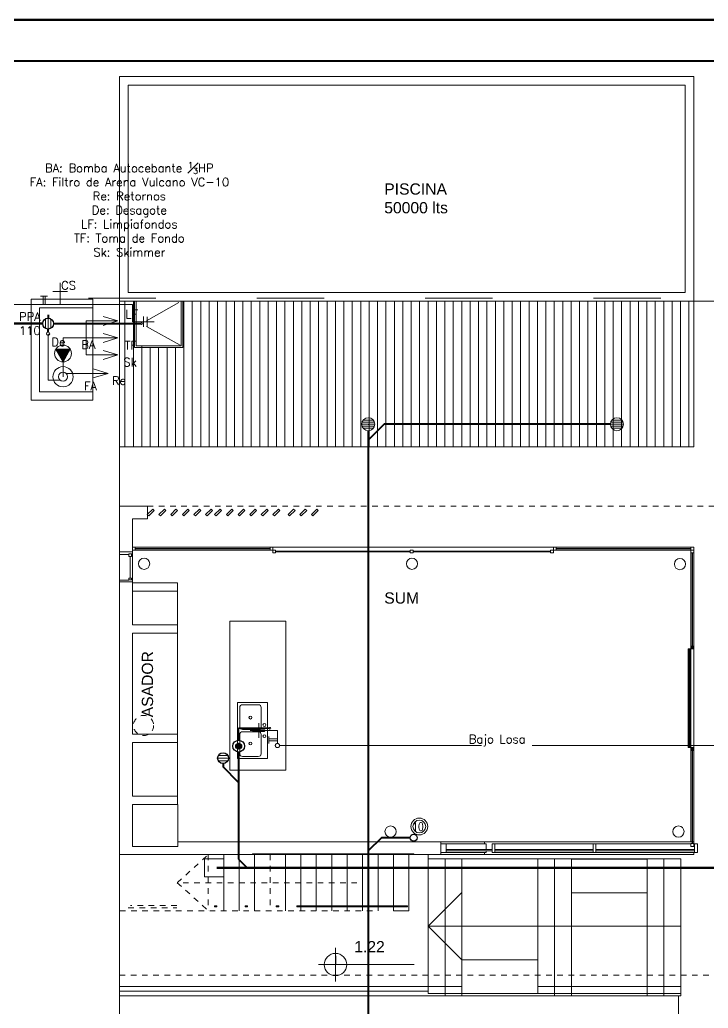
# Model space of a CAD drawing. Header units: millimetres. Extents: x 539 to 842, y -453 to -96.
# Drawn here: x 772.57 to 784.83, y -356.13 to -338.52 of the extents above; entities that cross this region are included whole.
import ezdxf
from ezdxf.enums import TextEntityAlignment as Align

# ---------------------------------------------------------------- set-up
doc = ezdxf.new("R2010")
doc.units = ezdxf.units.MM
doc.header["$LTSCALE"] = 0.1
for name, pattern in [('ACAD_ISO02W100', [15, 12, -3]), ('ACAD_ISO03W100', [30, 12, -18]), ('Aligning Line', [0.006, 0.003, -0.003]), ('CONTINUA', [0]), ('Dash', [0.006, 0.003, -0.003])]:
    doc.linetypes.add(name, pattern=pattern)
doc.layers.get('0').update_dxf_attribs({"lineweight": 5})
for name, color, linetype, lineweight in [('0- exteriores', 9, 'Continuous', 5), ('00-Agua Fria', 5, 'ACAD_ISO02W100', 20), ('00-Texto Diámetros', 7, 'Continuous', 25), ('A-WALL', 7, 'Continuous', 5), ('Agua Fria Directa - Texto', 7, 'Continuous', 18)]:
    doc.layers.add(name, color=color, linetype=linetype, lineweight=lineweight)
for name, color, linetype in [('00-Pluvial', 40, 'Continuous'), ('00-Secundario', 24, 'Continuous'), ('Textos', 7, 'Continuous')]:
    doc.layers.add(name, color=color, linetype=linetype)
doc.layers.add('00-Primario', color=7, linetype='Continuous', true_color=0xff2400)
doc.styles.add('Arial_2', font='arial.ttf', dxfattribs={"height": 0.2})
doc.styles.add('Instal Sanit', font='techb___.ttf', dxfattribs={"height": 0.15})
doc.styles.add('Romans', font='romans.shx')

# ---------------------------------------------------------------- blocks, each defined once
blk = doc.blocks.new('sum')
at = {"lineweight": 18}
for points in [[(777.514, -377.502), (777.514, -376.827), (777.504, -376.827), (777.504, -377.502)], [(777.484, -377.552), (777.434, -377.552), (777.434, -377.602), (777.484, -377.602)], [(777.464, -378.587), (777.464, -377.602), (777.454, -377.602), (777.454, -378.587)], [(777.464, -379.262), (777.464, -378.587), (777.454, -378.587), (777.454, -379.262)], [(777.534, -379.312), (777.484, -379.312), (777.484, -379.362), (777.534, -379.362)], [(777.514, -380.347), (777.514, -379.362), (777.504, -379.362), (777.504, -380.347)]]:
    blk.add_hatch(color=8, dxfattribs=at).paths.add_polyline_path(points, flags=0)
at = {"lineweight": 18, "extrusion": (0, 0, -1)}
for points in [[(-777.534, -377.502), (-777.484, -377.502), (-777.484, -377.552), (-777.534, -377.552)], [(-777.484, -379.262), (-777.434, -379.262), (-777.434, -379.312), (-777.484, -379.312)]]:
    blk.add_hatch(color=8, dxfattribs=at).paths.add_polyline_path(points, flags=0)
at = {"color": 8, "lineweight": 18}
for p, q in [((767.304, -367.354), (777.534, -367.354)), ((767.304, -371.354), (767.304, -367.354)), ((777.534, -367.354), (767.304, -367.354)), ((767.304, -367.354), (767.304, -388.392)), ((777.534, -367.354), (777.534, -371.354)), ((777.534, -371.354), (777.534, -367.354)), ((777.384, -367.504), (767.454, -367.504)), ((767.454, -367.504), (767.454, -371.204)), ((777.384, -371.204), (777.384, -367.504)), ((767.454, -371.204), (777.384, -371.204)), ((767.304, -371.354), (767.304, -375.007)), ((767.304, -371.354), (777.534, -371.354)), ((777.534, -371.354), (777.534, -373.954)), ((784.334, -371.354), (777.534, -371.354)), ((784.354, -371.354), (777.534, -371.354)), ((777.534, -373.954), (767.304, -373.954)), ((767.304, -375.007), (767.304, -376.973)), ((767.804, -375.007), (767.304, -375.007)), ((767.804, -375.237), (767.804, -375.007)), ((767.534, -376.973), (767.534, -375.237)), ((767.534, -375.237), (767.804, -375.237)), ((767.584, -375.742), (768.784, -375.742)), ((768.784, -375.742), (769.984, -375.742)), ((770.034, -375.742), (769.984, -375.742)), ((769.984, -375.742), (769.984, -375.792)), ((770.034, -375.742), (775.034, -375.742)), ((770.034, -375.792), (770.034, -375.742)), ((775.084, -375.742), (776.129, -375.742)), ((776.129, -375.742), (777.484, -375.742)), ((777.534, -375.742), (777.484, -375.742)), ((777.484, -375.742), (777.484, -375.792)), ((777.534, -375.792), (777.534, -375.742)), ((767.304, -375.823), (767.534, -375.823)), ((767.304, -376.359), (767.304, -375.823)), ((767.304, -375.823), (767.304, -375.873)), ((767.471, -375.873), (767.304, -375.873)), ((767.471, -375.907), (767.471, -375.86)), ((767.534, -375.86), (767.471, -375.86)), ((767.515, -375.907), (767.471, -375.907)), ((767.493, -376.293), (767.493, -375.907)), ((767.515, -375.86), (767.515, -375.907)), ((767.534, -375.823), (767.534, -376.359)), ((767.534, -375.842), (767.534, -375.86)), ((768.784, -375.762), (767.584, -375.762)), ((767.584, -375.762), (767.584, -375.772)), ((767.584, -375.772), (768.784, -375.772)), ((767.584, -375.792), (768.784, -375.792)), ((769.984, -375.762), (768.784, -375.762)), ((768.784, -375.762), (768.784, -375.772)), ((768.784, -375.772), (768.784, -375.762)), ((768.784, -375.772), (769.984, -375.772)), ((768.784, -375.792), (769.984, -375.792)), ((769.984, -375.772), (769.984, -375.762)), ((769.984, -375.792), (770.034, -375.792)), ((772.484, -375.812), (770.084, -375.812)), ((770.084, -375.812), (770.084, -375.822)), ((770.084, -375.822), (772.484, -375.822)), ((772.534, -375.792), (772.484, -375.792)), ((772.484, -375.792), (772.484, -375.842)), ((772.484, -375.822), (772.484, -375.812)), ((772.484, -375.842), (772.534, -375.842)), ((772.534, -375.842), (772.534, -375.792)), ((774.984, -375.812), (772.534, -375.812)), ((772.534, -375.812), (772.534, -375.822)), ((772.534, -375.822), (774.984, -375.822)), ((775.034, -375.792), (774.984, -375.792)), ((774.984, -375.792), (774.984, -375.842)), ((774.984, -375.822), (774.984, -375.812)), ((774.984, -375.842), (775.034, -375.842)), ((775.034, -375.842), (775.034, -375.792)), ((776.129, -375.762), (775.084, -375.762)), ((775.084, -375.762), (775.084, -375.772)), ((775.084, -375.772), (776.129, -375.772)), ((775.084, -375.792), (776.129, -375.792)), ((777.484, -375.762), (776.129, -375.762)), ((776.129, -375.762), (776.129, -375.772)), ((776.129, -375.772), (776.129, -375.762)), ((776.129, -375.772), (777.484, -375.772)), ((776.129, -375.792), (777.484, -375.792)), ((777.484, -375.772), (777.484, -375.762)), ((777.484, -375.792), (777.534, -375.792)), ((777.484, -375.792), (777.484, -375.842)), ((777.534, -375.792), (777.484, -375.792)), ((777.484, -375.842), (777.534, -375.842)), ((777.484, -376.827), (777.484, -375.842)), ((777.504, -375.842), (777.504, -376.827)), ((777.514, -375.842), (777.504, -375.842)), ((777.514, -376.827), (777.514, -375.842)), ((777.534, -375.842), (777.534, -375.792)), ((777.534, -376.827), (777.534, -375.842)), ((767.471, -376.327), (767.304, -376.327)), ((767.304, -376.359), (767.304, -376.327)), ((767.304, -376.359), (767.304, -381.219)), ((767.534, -376.359), (767.304, -376.359)), ((767.515, -376.293), (767.471, -376.293)), ((767.471, -376.322), (767.471, -376.293)), ((767.534, -376.322), (767.471, -376.322)), ((767.515, -376.322), (767.515, -376.293)), ((767.534, -376.341), (767.534, -376.322)), ((767.534, -376.376), (767.534, -376.359)), ((768.334, -376.376), (767.534, -376.376)), ((768.334, -376.526), (768.334, -376.376)), ((768.334, -379.971), (768.334, -376.376)), ((767.534, -377.121), (767.534, -376.526)), ((767.534, -376.526), (768.334, -376.526)), ((768.334, -377.121), (768.334, -376.526)), ((777.484, -377.502), (777.484, -376.827)), ((777.504, -376.827), (777.514, -376.827)), ((777.504, -376.827), (777.504, -377.502)), ((777.514, -376.827), (777.504, -376.827)), ((777.514, -377.502), (777.514, -376.827)), ((777.534, -377.502), (777.534, -376.827)), ((768.334, -377.121), (767.534, -377.121)), ((768.334, -377.271), (768.334, -377.121)), ((770.269, -377.059), (769.269, -377.059)), ((769.269, -377.059), (769.269, -379.713)), ((769.269, -377.059), (770.269, -377.059)), ((769.269, -379.009), (769.269, -377.059)), ((770.269, -377.234), (770.269, -377.059)), ((770.269, -377.059), (770.269, -379.009)), ((767.534, -379.071), (767.534, -377.271)), ((767.534, -377.271), (768.334, -377.271)), ((768.334, -379.071), (768.334, -377.271)), ((770.269, -377.234), (770.269, -379.713)), ((777.504, -377.502), (777.514, -377.502)), ((777.434, -377.552), (777.434, -377.602)), ((777.484, -377.552), (777.434, -377.552)), ((777.434, -377.602), (777.484, -377.602)), ((777.434, -378.587), (777.434, -377.602)), ((777.454, -377.602), (777.454, -378.587)), ((777.464, -377.602), (777.454, -377.602)), ((777.464, -378.587), (777.464, -377.602)), ((777.484, -377.602), (777.484, -377.552)), ((777.484, -378.587), (777.484, -377.602)), ((777.534, -377.552), (777.534, -379.312)), ((769.406, -378.509), (769.941, -378.509)), ((769.406, -379.509), (769.406, -378.509)), ((769.495, -378.547), (769.776, -378.547)), ((769.941, -378.509), (769.941, -379.509)), ((769.444, -378.939), (769.444, -378.598)), ((769.827, -378.598), (769.827, -378.939)), ((777.434, -379.262), (777.434, -378.587)), ((777.454, -378.587), (777.464, -378.587)), ((777.454, -378.587), (777.454, -379.262)), ((777.464, -378.587), (777.454, -378.587)), ((777.464, -379.262), (777.464, -378.587)), ((777.484, -379.262), (777.484, -378.587)), ((768.334, -379.071), (767.534, -379.071)), ((768.334, -379.221), (768.334, -379.071)), ((769.444, -379.42), (769.444, -379.079)), ((769.776, -378.99), (769.495, -378.99)), ((769.776, -379.028), (769.495, -379.028)), ((769.884, -378.996), (769.686, -378.996)), ((769.884, -379.022), (769.686, -379.022)), ((769.827, -379.079), (769.827, -379.42)), ((767.534, -380.176), (767.534, -379.221)), ((767.534, -379.221), (768.334, -379.221)), ((768.334, -380.176), (768.334, -379.221)), ((777.454, -379.262), (777.464, -379.262)), ((777.484, -379.312), (777.484, -379.362)), ((777.534, -379.312), (777.484, -379.312)), ((777.484, -379.362), (777.534, -379.362)), ((777.484, -380.347), (777.484, -379.362)), ((777.504, -379.362), (777.504, -380.347)), ((777.514, -379.362), (777.504, -379.362)), ((777.514, -380.347), (777.514, -379.362)), ((777.534, -379.362), (777.534, -379.312)), ((777.534, -380.347), (777.534, -379.362)), ((769.941, -379.509), (769.406, -379.509)), ((769.776, -379.471), (769.495, -379.471)), ((770.269, -379.713), (769.269, -379.713)), ((768.334, -380.176), (767.534, -380.176)), ((767.534, -380.326), (767.534, -381.072)), ((768.34, -380.326), (767.534, -380.326)), ((768.334, -380.326), (768.334, -380.176)), ((768.34, -381.072), (768.34, -380.326)), ((777.484, -380.989), (777.484, -380.347)), ((777.504, -380.347), (777.514, -380.347)), ((777.504, -380.347), (777.504, -381.022)), ((777.514, -380.347), (777.504, -380.347)), ((777.514, -381.022), (777.514, -380.347)), ((777.534, -380.989), (777.534, -380.347)), ((768.34, -380.989), (773.03, -380.989)), ((773.03, -380.989), (777.504, -380.989)), ((773.03, -381.219), (773.03, -380.989)), ((773.124, -381.029), (773.03, -381.029)), ((773.03, -381.029), (773.03, -381.179)), ((773.124, -381.179), (773.124, -381.029)), ((773.124, -381.029), (773.835, -381.029)), ((773.808, -381.029), (773.808, -380.989)), ((773.835, -381.029), (773.835, -381.129)), ((773.99, -381.029), (775.743, -381.029)), ((775.793, -381.029), (777.484, -381.029)), ((777.504, -381.022), (777.514, -381.022)), ((777.514, -380.989), (777.536, -380.989)), ((777.534, -381.029), (777.549, -381.029)), ((777.536, -380.989), (777.536, -381.029)), ((777.599, -381.029), (777.549, -381.029)), ((777.549, -381.029), (777.549, -381.179)), ((777.599, -381.179), (777.599, -381.029)), ((767.534, -381.072), (768.34, -381.072)), ((769.672, -381.204), (772.544, -381.204)), ((769.672, -381.219), (769.672, -381.204)), ((772.544, -381.219), (772.544, -381.204)), ((773.03, -381.179), (773.124, -381.179)), ((773.94, -381.129), (773.124, -381.129)), ((773.124, -381.129), (773.124, -381.154)), ((773.124, -381.154), (773.94, -381.154)), ((773.124, -381.179), (773.835, -381.179)), ((773.808, -381.219), (773.808, -381.179)), ((773.835, -381.154), (773.835, -381.179)), ((773.94, -381.154), (773.94, -381.129)), ((775.743, -381.129), (773.99, -381.129)), ((773.99, -381.129), (773.99, -381.154)), ((773.99, -381.154), (775.743, -381.154)), ((773.99, -381.179), (775.743, -381.179)), ((775.743, -381.154), (775.743, -381.129)), ((777.549, -381.129), (775.793, -381.129)), ((775.793, -381.129), (775.793, -381.154)), ((775.793, -381.154), (777.549, -381.154)), ((775.793, -381.179), (777.549, -381.179)), ((777.536, -381.179), (777.536, -381.219)), ((777.549, -381.154), (777.549, -381.129)), ((777.549, -381.179), (777.599, -381.179)), ((767.304, -381.219), (767.304, -383.567)), ((769.672, -381.219), (767.304, -381.219)), ((772.544, -381.219), (769.672, -381.219)), ((772.184, -382.134), (772.184, -381.219)), ((772.459, -382.219), (772.459, -381.219)), ((773.03, -381.219), (772.544, -381.219)), ((772.804, -383.654), (772.804, -381.219)), ((772.804, -383.697), (772.804, -381.297)), ((773.104, -381.297), (772.804, -381.297)), ((777.536, -381.219), (773.03, -381.219)), ((773.404, -381.297), (773.104, -381.297)), ((773.104, -383.697), (773.104, -381.297)), ((774.754, -381.297), (773.404, -381.297)), ((773.404, -383.697), (773.404, -381.297)), ((775.054, -381.297), (774.754, -381.297)), ((774.754, -383.097), (774.754, -381.297)), ((775.354, -381.297), (775.054, -381.297)), ((775.054, -383.697), (775.054, -381.297)), ((776.704, -381.297), (775.354, -381.297)), ((775.354, -383.697), (775.354, -381.297)), ((776.703, -381.302), (775.354, -381.302)), ((776.703, -381.902), (776.703, -381.302)), ((777.004, -381.297), (776.704, -381.297)), ((776.704, -383.697), (776.704, -381.297)), ((777.304, -381.297), (777.004, -381.297)), ((777.004, -383.697), (777.004, -381.297)), ((777.304, -383.697), (777.304, -381.297)), ((772.804, -382.497), (773.404, -381.897)), ((775.354, -381.902), (776.703, -381.902)), ((768.994, -382.134), (768.994, -382.147)), ((768.994, -382.134), (769.036, -382.134)), ((768.994, -382.147), (769.036, -382.147)), ((769.036, -382.147), (769.036, -382.134)), ((770.096, -382.134), (770.096, -382.147)), ((770.096, -382.134), (770.139, -382.134)), ((770.096, -382.147), (770.139, -382.147)), ((770.139, -382.147), (770.139, -382.134)), ((770.464, -382.134), (770.539, -382.134)), ((770.464, -382.147), (770.464, -382.134)), ((770.539, -382.147), (770.464, -382.147)), ((770.539, -382.134), (772.437, -382.134)), ((770.539, -382.147), (770.539, -382.134)), ((772.437, -382.147), (770.539, -382.147)), ((772.184, -382.219), (772.184, -382.147)), ((772.184, -382.219), (772.459, -382.219)), ((772.437, -382.134), (772.437, -382.147)), ((777.304, -382.497), (772.804, -382.497)), ((772.804, -382.497), (773.404, -383.097)), ((771.156, -383.02), (771.156, -383.18)), ((774.754, -383.097), (773.404, -383.097)), ((774.754, -383.697), (774.754, -383.097)), ((771.156, -383.18), (771.151, -383.18)), ((767.304, -383.567), (773.404, -383.567)), ((767.304, -383.737), (767.304, -383.567)), ((767.304, -383.654), (772.804, -383.654)), ((773.104, -383.737), (773.104, -383.567)), ((773.404, -383.737), (773.404, -383.567)), ((774.754, -383.567), (777.304, -383.567)), ((775.054, -383.737), (775.054, -383.567)), ((775.354, -383.737), (775.354, -383.567)), ((776.704, -383.737), (776.704, -383.567)), ((777.004, -383.737), (777.004, -383.567)), ((777.304, -383.737), (777.304, -383.567)), ((767.304, -383.697), (767.295, -383.697)), ((777.304, -383.737), (767.304, -383.737)), ((773.104, -383.697), (772.804, -383.697)), ((773.404, -383.697), (773.104, -383.697)), ((773.404, -383.697), (774.754, -383.697)), ((775.054, -383.697), (774.754, -383.697)), ((775.354, -383.697), (775.054, -383.697)), ((776.704, -383.697), (775.354, -383.697)), ((777.004, -383.697), (776.704, -383.697)), ((777.304, -383.697), (777.004, -383.697)), ((777.264, -388.392), (777.264, -383.737))]:
    blk.add_line(p, q, dxfattribs=at)
at = {"color": 8, "linetype": 'Continuous', "lineweight": 18}
for p, q in [((767.4, -373.954), (767.4, -371.354)), ((767.55, -373.954), (767.55, -371.354)), ((768.45, -373.954), (768.45, -371.354)), ((768.6, -373.954), (768.6, -371.354)), ((768.75, -373.954), (768.75, -371.354)), ((768.9, -373.954), (768.9, -371.354)), ((769.05, -373.954), (769.05, -371.354)), ((769.2, -373.954), (769.2, -371.354)), ((769.35, -373.954), (769.35, -371.354)), ((769.5, -373.954), (769.5, -371.354)), ((769.65, -373.954), (769.65, -371.354)), ((769.8, -373.954), (769.8, -371.354)), ((769.95, -373.954), (769.95, -371.354)), ((770.1, -373.954), (770.1, -371.354)), ((770.25, -373.954), (770.25, -371.354)), ((770.4, -373.954), (770.4, -371.354)), ((770.55, -373.954), (770.55, -371.354)), ((770.7, -373.954), (770.7, -371.354)), ((770.85, -373.954), (770.85, -371.354)), ((771, -373.954), (771, -371.354)), ((771.15, -373.954), (771.15, -371.354)), ((771.3, -373.954), (771.3, -371.354)), ((771.45, -373.954), (771.45, -371.354)), ((771.6, -373.954), (771.6, -371.354)), ((771.75, -373.954), (771.75, -371.354)), ((771.9, -373.954), (771.9, -371.354)), ((772.05, -373.954), (772.05, -371.354)), ((772.2, -373.954), (772.2, -371.354)), ((772.35, -373.954), (772.35, -371.354)), ((772.5, -373.954), (772.5, -371.354)), ((772.65, -373.954), (772.65, -371.354)), ((772.8, -373.954), (772.8, -371.354)), ((772.95, -373.954), (772.95, -371.354)), ((773.1, -373.954), (773.1, -371.354)), ((773.25, -373.954), (773.25, -371.354)), ((773.4, -373.954), (773.4, -371.354)), ((773.55, -373.954), (773.55, -371.354)), ((773.7, -373.954), (773.7, -371.354)), ((773.85, -373.954), (773.85, -371.354)), ((774, -373.954), (774, -371.354)), ((774.15, -373.954), (774.15, -371.354)), ((774.3, -373.954), (774.3, -371.354)), ((774.45, -373.954), (774.45, -371.354)), ((774.6, -373.954), (774.6, -371.354)), ((774.75, -373.954), (774.75, -371.354)), ((774.9, -373.954), (774.9, -371.354)), ((775.05, -373.954), (775.05, -371.354)), ((775.2, -373.954), (775.2, -371.354)), ((775.35, -373.954), (775.35, -371.354)), ((775.5, -373.954), (775.5, -371.354)), ((775.65, -373.954), (775.65, -371.354)), ((775.8, -373.954), (775.8, -371.354)), ((775.95, -373.954), (775.95, -371.354)), ((776.1, -373.954), (776.1, -371.354)), ((776.25, -373.954), (776.25, -371.354)), ((776.4, -373.954), (776.4, -371.354)), ((776.55, -373.954), (776.55, -371.354)), ((776.7, -373.954), (776.7, -371.354)), ((776.85, -373.954), (776.85, -371.354)), ((777, -373.954), (777, -371.354)), ((777.15, -373.954), (777.15, -371.354)), ((777.3, -373.954), (777.3, -371.354)), ((777.45, -373.954), (777.45, -371.354)), ((767.7, -373.954), (767.7, -372.154)), ((767.85, -373.954), (767.85, -372.184)), ((768, -373.954), (768, -372.184)), ((768.15, -373.954), (768.15, -372.184)), ((768.3, -373.954), (768.3, -372.184))]:
    blk.add_line(p, q, dxfattribs=at)
at = {"color": 8, "linetype": 'CONTINUA', "lineweight": 13}
for p, q in [((767.572, -371.354), (767.572, -372.184)), ((767.602, -371.354), (767.602, -372.154)), ((768.361, -371.378), (767.785, -371.704)), ((768.402, -372.154), (768.402, -371.354)), ((768.432, -372.184), (768.432, -371.354)), ((767.785, -371.805), (768.381, -372.142)), ((767.572, -372.184), (768.432, -372.184)), ((767.602, -372.154), (768.402, -372.154))]:
    blk.add_line(p, q, dxfattribs=at)
at = {"color": 8, "linetype": 'Dash', "lineweight": 18}
for p, q in [((767.804, -375.007), (780.559, -375.007)), ((768.334, -381.717), (768.884, -381.219)), ((768.884, -381.219), (768.884, -382.219)), ((769.159, -382.219), (769.159, -381.219)), ((769.159, -381.219), (769.159, -382.219)), ((769.434, -382.219), (769.434, -381.219)), ((769.434, -381.219), (769.434, -382.219)), ((769.709, -382.219), (769.709, -381.219)), ((769.709, -381.219), (769.709, -382.219)), ((769.984, -381.219), (769.984, -382.219)), ((770.259, -382.219), (770.259, -381.219)), ((770.259, -381.219), (770.259, -382.219)), ((770.534, -382.219), (770.534, -381.219)), ((770.534, -381.219), (770.534, -382.219)), ((770.809, -382.219), (770.809, -381.219)), ((770.809, -381.219), (770.809, -382.219)), ((771.084, -382.219), (771.084, -381.219)), ((771.084, -381.219), (771.084, -382.219)), ((771.359, -382.219), (771.359, -381.219)), ((771.359, -381.219), (771.359, -382.219)), ((771.634, -382.219), (771.634, -381.219)), ((771.634, -381.219), (771.634, -382.219)), ((771.909, -382.219), (771.909, -381.219)), ((771.909, -381.219), (771.909, -382.219)), ((771.534, -381.719), (768.331, -381.719)), ((768.331, -381.719), (768.884, -382.219)), ((771.809, -382.219), (767.304, -382.219)), ((767.459, -382.165), (768.321, -382.165)), ((768.321, -382.125), (767.499, -382.125)), ((769.544, -382.134), (769.544, -382.147)), ((769.544, -382.134), (769.586, -382.134)), ((769.544, -382.147), (769.586, -382.147)), ((769.586, -382.147), (769.586, -382.134)), ((772.408, -382.134), (770.464, -382.134)), ((770.464, -382.147), (772.408, -382.147)), ((780.604, -383.369), (767.304, -383.369))]:
    blk.add_line(p, q, dxfattribs=at)
at = {"color": 8, "lineweight": 18, "extrusion": (0, 0, -1)}
for p, q in [((767.894, -375.061), (767.798, -375.156)), ((767.798, -375.156), (767.827, -375.184)), ((767.827, -375.184), (767.922, -375.089)), ((767.922, -375.089), (767.894, -375.061)), ((768.102, -375.061), (768.006, -375.156)), ((768.006, -375.156), (768.034, -375.184)), ((768.034, -375.184), (768.13, -375.089)), ((768.13, -375.089), (768.102, -375.061)), ((768.309, -375.061), (768.214, -375.156)), ((768.214, -375.156), (768.242, -375.184)), ((768.242, -375.184), (768.338, -375.089)), ((768.338, -375.089), (768.309, -375.061)), ((768.517, -375.061), (768.422, -375.156)), ((768.422, -375.156), (768.45, -375.184)), ((768.45, -375.184), (768.545, -375.089)), ((768.545, -375.089), (768.517, -375.061)), ((768.725, -375.061), (768.629, -375.156)), ((768.629, -375.156), (768.658, -375.184)), ((768.658, -375.184), (768.753, -375.089)), ((768.753, -375.089), (768.725, -375.061)), ((768.933, -375.061), (768.837, -375.156)), ((768.837, -375.156), (768.865, -375.184)), ((768.865, -375.184), (768.961, -375.089)), ((768.961, -375.089), (768.933, -375.061)), ((769.094, -375.061), (768.998, -375.156)), ((768.998, -375.156), (769.027, -375.184)), ((769.027, -375.184), (769.122, -375.089)), ((769.122, -375.089), (769.094, -375.061)), ((769.302, -375.061), (769.206, -375.156)), ((769.206, -375.156), (769.234, -375.184)), ((769.234, -375.184), (769.33, -375.089)), ((769.33, -375.089), (769.302, -375.061)), ((769.509, -375.061), (769.414, -375.156)), ((769.414, -375.156), (769.442, -375.184)), ((769.442, -375.184), (769.538, -375.089)), ((769.538, -375.089), (769.509, -375.061)), ((769.717, -375.061), (769.622, -375.156)), ((769.622, -375.156), (769.65, -375.184)), ((769.65, -375.184), (769.745, -375.089)), ((769.745, -375.089), (769.717, -375.061)), ((769.925, -375.061), (769.829, -375.156)), ((769.829, -375.156), (769.858, -375.184)), ((769.858, -375.184), (769.953, -375.089)), ((769.953, -375.089), (769.925, -375.061)), ((770.133, -375.061), (770.037, -375.156)), ((770.037, -375.156), (770.065, -375.184)), ((770.065, -375.184), (770.161, -375.089)), ((770.161, -375.089), (770.133, -375.061)), ((770.402, -375.061), (770.306, -375.156)), ((770.306, -375.156), (770.334, -375.184)), ((770.334, -375.184), (770.43, -375.089)), ((770.43, -375.089), (770.402, -375.061)), ((770.609, -375.061), (770.514, -375.156)), ((770.514, -375.156), (770.542, -375.184)), ((770.542, -375.184), (770.638, -375.089)), ((770.638, -375.089), (770.609, -375.061)), ((770.817, -375.061), (770.722, -375.156)), ((770.722, -375.156), (770.75, -375.184)), ((770.75, -375.184), (770.845, -375.089)), ((770.845, -375.089), (770.817, -375.061)), ((767.584, -375.742), (767.534, -375.742)), ((767.534, -375.742), (767.534, -375.792)), ((767.584, -375.792), (767.584, -375.742)), ((775.084, -375.742), (775.034, -375.742)), ((775.034, -375.742), (775.034, -375.792)), ((775.084, -375.792), (775.084, -375.742)), ((767.534, -375.792), (767.584, -375.792)), ((770.084, -375.792), (770.034, -375.792)), ((770.034, -375.792), (770.034, -375.842)), ((770.034, -375.842), (770.084, -375.842)), ((770.084, -375.842), (770.084, -375.792)), ((775.034, -375.792), (775.084, -375.792)), ((777.484, -377.502), (777.484, -377.552)), ((777.534, -377.502), (777.484, -377.502)), ((777.534, -377.552), (777.534, -377.502)), ((777.484, -377.552), (777.534, -377.552)), ((777.434, -379.262), (777.434, -379.312)), ((777.484, -379.262), (777.434, -379.262)), ((777.484, -379.312), (777.484, -379.262)), ((777.434, -379.312), (777.484, -379.312)), ((773.99, -381.029), (773.94, -381.029)), ((773.94, -381.029), (773.94, -381.179)), ((773.99, -381.179), (773.99, -381.029)), ((775.793, -381.029), (775.743, -381.029)), ((775.743, -381.029), (775.743, -381.179)), ((775.793, -381.179), (775.793, -381.029)), ((777.484, -381.022), (777.484, -381.072)), ((777.534, -381.022), (777.484, -381.022)), ((777.534, -381.072), (777.534, -381.022)), ((773.94, -381.179), (773.99, -381.179)), ((775.743, -381.179), (775.793, -381.179)), ((777.484, -381.072), (777.534, -381.072)), ((771.151, -382.88), (771.151, -383.48)), ((770.851, -383.18), (772.551, -383.18))]:
    blk.add_line(p, q, dxfattribs=at)
at = {"color": 8, "linetype": 'Aligning Line', "lineweight": 18}
for p, q in [((773.104, -383.697), (773.104, -381.297)), ((773.404, -383.697), (773.404, -381.297)), ((774.754, -383.097), (774.754, -381.297)), ((775.054, -383.697), (775.054, -381.297)), ((775.354, -383.697), (775.354, -381.297)), ((776.704, -383.697), (776.704, -381.297)), ((777.004, -383.697), (777.004, -381.297)), ((777.304, -383.697), (777.304, -381.297))]:
    blk.add_line(p, q, dxfattribs=at)
at = {"color": 8, "linetype": 'Dash', "lineweight": 18}
blk.add_circle((767.731, -378.918), 0.18, dxfattribs=at)
at = {"color": 8, "lineweight": 18, "extrusion": (0, 0, -1)}
blk.add_circle((-771.151, -383.18), 0.2, dxfattribs=at)
at = {"color": 8, "lineweight": 18}
for centre, radius, start, end in [((767.74, -376.036), 0.1, 0, 180), ((767.74, -376.036), 0.1, 180, 0), ((772.514, -376.036), 0.1, 0, 180), ((772.514, -376.036), 0.1, 180, 0), ((777.289, -376.041), 0.1, 0, 180), ((777.289, -376.041), 0.1, 180, 0), ((769.495, -378.598), 0.0508, 90, 180), ((769.776, -378.598), 0.0508, 0, 90), ((769.635, -378.778), 0.0254, 90, 270), ((769.635, -378.778), 0.0254, 270, 90), ((769.884, -378.909), 0.0254, 90, 270), ((769.884, -378.909), 0.0254, 270, 90), ((769.495, -378.939), 0.0508, 180, 270), ((769.495, -379.079), 0.0508, 90, 180), ((769.686, -379.009), 0.0127, 90, 270), ((769.776, -378.939), 0.0508, 270, 0), ((769.776, -379.079), 0.0508, 0, 90), ((769.884, -379.109), 0.0254, 90, 270), ((769.884, -379.009), 0.0127, 270, 90), ((769.884, -379.109), 0.0254, 270, 90), ((769.635, -379.24), 0.0254, 90, 270), ((769.635, -379.24), 0.0254, 270, 90), ((769.495, -379.42), 0.0508, 180, 270), ((769.776, -379.42), 0.0508, 270, 0), ((772.133, -380.809), 0.1, 0, 180), ((772.133, -380.809), 0.1, 180, 0), ((777.263, -380.809), 0.1, 0, 180), ((777.263, -380.809), 0.1, 180, 0)]:
    blk.add_arc(centre, radius, start, end, dxfattribs=at)
at = {"color": 8, "lineweight": 18, "style": 'Arial_2'}
for s, p in [('PISCINA', (772.02, -369.457)), ('50000 lts', (772.02, -369.79)), ('SUM', (772.02, -376.746)), ('1.22', (771.485, -382.96))]:
    blk.add_text(s, height=0.2, dxfattribs=at).set_placement(p)
blk.add_text('ASADOR', height=0.2, rotation=90, dxfattribs=at).set_placement((767.9, -378.772))
blk = doc.blocks.new('LLP')
at = {"layer": '00-Agua Fria', "color": 0, "linetype": 'Continuous', "lineweight": 20}
for p, q in [((-1, 2.4), (1, 2.4)), ((-0.3, 2.4), (-0.3, 0)), ((0.3, 2.4), (0.3, 0))]:
    blk.add_line(p, q, dxfattribs=at)

msp = doc.modelspace()

# ---------------------------------------------------------------- hatches: boundary and pattern name
at = {"layer": '00-Agua Fria', "linetype": 'CONTINUA', "lineweight": 5}
h = msp.add_hatch(dxfattribs=at)
h.set_pattern_fill('ANSI31', color=256, scale=0.005, angle=45)
h.set_pattern_definition([(90, (390.249484, 80.974966), (-0.015875, 4e-18), [])])
h.paths.add_polyline_path([(773.337, -344.614), (773.467, -344.389), (773.207, -344.389)])
at = {"layer": '00-Primario', "lineweight": 100}
msp.add_hatch(color=256, dxfattribs=at).paths.add_polyline_path([(776.519, -351.463, -1), (776.413, -351.463, -1)])

# ---------------------------------------------------------------- linework, layer by layer
at = {"layer": '0- exteriores', "lineweight": 13}
for radius in [0.18, 0.0816]:
    msp.add_circle((773.337, -344.879), radius, dxfattribs=at)
at = {"layer": '00-Agua Fria', "color": 5, "linetype": 'Continuous', "lineweight": 18}
for p, q in [((773.287, -343.591), (773.287, -343.205)), ((773.156, -343.361), (773.417, -343.361)), ((774.771, -343.991), (774.771, -343.808)), ((774.834, -343.989), (774.834, -343.809)), ((774.575, -343.899), (774.958, -343.899))]:
    msp.add_line(p, q, dxfattribs=at)
at = {"layer": '00-Agua Fria', "linetype": 'CONTINUA', "lineweight": 13}
for p, q in [((774.316, -343.885), (774.05, -343.805)), ((774.316, -343.885), (774.05, -343.966)), ((774.316, -344.189), (774.05, -344.108)), ((774.316, -344.189), (774.05, -344.269)), ((774.316, -344.492), (774.05, -344.411)), ((774.316, -344.492), (774.05, -344.573)), ((774.14, -344.819), (773.874, -344.738)), ((774.14, -344.819), (773.874, -344.899))]:
    msp.add_line(p, q, dxfattribs=at)
at = {"layer": '00-Agua Fria', "color": 5, "linetype": 'Continuous', "lineweight": 20}
for p, q in [((776.824, -351.055), (776.824, -351.317)), ((777.041, -351.186), (776.669, -351.186))]:
    msp.add_line(p, q, dxfattribs=at)
at = {"layer": '00-Agua Fria', "linetype": 'Continuous', "lineweight": 40}
msp.add_lwpolyline([(759.937, -339.252), (832.821, -339.252)], dxfattribs=at)
at = {"layer": '00-Agua Fria', "linetype": 'CONTINUA'}
for points in [[(769.487, -343.591), (774.575, -343.591)], [(774.575, -343.899), (774.575, -343.591)]]:
    msp.add_lwpolyline(points, dxfattribs=at)
at = {"layer": '00-Agua Fria', "linetype": 'Continuous', "lineweight": 20}
for points in [[(773.747, -343.885), (773.747, -344.492)], [(773.337, -344.311), (773.337, -344.186)], [(773.337, -344.189), (773.747, -344.189)], [(773.337, -344.614), (773.337, -344.879)]]:
    msp.add_lwpolyline(points, dxfattribs=at)
at = {"layer": '00-Agua Fria', "linetype": 'CONTINUA', "lineweight": 13}
for points in [[(773.747, -343.885), (774.316, -343.885)], [(773.282, -344.94), (773.071, -344.94), (773.071, -344.113)], [(773.747, -344.189), (774.316, -344.189)], [(773.747, -344.492), (774.316, -344.492)], [(773.392, -344.819), (774.14, -344.819)]]:
    msp.add_lwpolyline(points, dxfattribs=at)
at = {"layer": '00-Agua Fria', "linetype": 'CONTINUA', "lineweight": 15}
msp.add_lwpolyline([(773.337, -344.614), (773.467, -344.389), (773.207, -344.389)], close=True, dxfattribs=at)
at = {"layer": '00-Agua Fria', "ltscale": 3}
for points in [[(777.041, -351.186), (777.157, -351.186), (777.157, -351.415)], [(777.195, -351.452), (791.314, -351.452)]]:
    msp.add_lwpolyline(points, dxfattribs=at)
at = {"layer": '00-Agua Fria', "linetype": 'Continuous', "lineweight": 20}
msp.add_circle((773.337, -344.464), 0.15, dxfattribs=at)
at = {"layer": '00-Agua Fria', "lineweight": 20}
msp.add_circle((777.157, -351.452), 0.0375, dxfattribs=at)
at = {"layer": '00-Pluvial', "color": 8, "linetype": 'CONTINUA', "lineweight": 13}
for p, q in [((772.769, -343.499), (773.869, -343.499)), ((772.769, -345.299), (772.769, -343.499)), ((773.869, -345.299), (773.869, -343.499)), ((772.919, -345.149), (772.919, -343.649)), ((772.919, -343.649), (773.869, -343.649)), ((772.919, -345.149), (773.869, -345.149)), ((772.769, -345.299), (773.869, -345.299))]:
    msp.add_line(p, q, dxfattribs=at)
at = {"layer": '00-Pluvial', "lineweight": 13}
for p, q in [((778.661, -345.725), (778.893, -345.725)), ((778.666, -345.689), (778.887, -345.689)), ((778.666, -345.761), (778.887, -345.761)), ((778.686, -345.653), (778.868, -345.653)), ((778.686, -345.797), (778.868, -345.797)), ((783.092, -345.725), (783.324, -345.725)), ((783.098, -345.689), (783.319, -345.689)), ((783.098, -345.761), (783.319, -345.761)), ((783.117, -345.653), (783.299, -345.653)), ((783.117, -345.797), (783.299, -345.797))]:
    msp.add_line(p, q, dxfattribs=at)
at = {"layer": '00-Pluvial', "lineweight": 40}
for points in [[(779.062, -345.725), (778.777, -346.01)], [(783.092, -345.725), (779.062, -345.725)], [(778.777, -345.841), (778.777, -363.64)], [(779.013, -353.095), (778.777, -353.331)], [(779.524, -353.095), (779.013, -353.095)]]:
    msp.add_lwpolyline(points, dxfattribs=at)
at = {"layer": '00-Pluvial', "lineweight": 20}
for centre, radius in [((778.777, -345.725), 0.116), ((783.208, -345.725), 0.116), ((779.686, -352.895), 0.15), ((779.686, -352.895), 0.113)]:
    msp.add_circle(centre, radius, dxfattribs=at)
at = {"layer": '00-Pluvial', "lineweight": 30}
msp.add_circle((779.585, -353.095), 0.0612, dxfattribs=at)
at = {"layer": '00-Pluvial', "linetype": 'CONTINUA', "lineweight": 13}
msp.add_point((778.777, -345.725), dxfattribs=at)
at = {"layer": '00-Primario', "lineweight": 80}
msp.add_lwpolyline([(794.679, -338.518), (737.405, -338.518)], dxfattribs=at)
at = {"layer": '00-Primario', "lineweight": 50}
for points in [[(772.975, -343.933), (761.922, -343.933)], [(790.841, -353.631), (776.08, -353.631)]]:
    msp.add_lwpolyline(points, dxfattribs=at)
at = {"layer": '00-Primario', "lineweight": 35}
for points in [[(776.466, -351.358), (776.466, -351.144)], [(777.009, -351.144), (776.466, -351.144)]]:
    msp.add_lwpolyline(points, dxfattribs=at)
at = {"layer": '00-Primario', "lineweight": 40}
for points in [[(776.466, -351.568), (776.466, -353.478)], [(776.188, -351.774), (776.188, -351.83)], [(776.466, -352.108), (776.188, -351.83)], [(776.466, -353.478), (776.618, -353.631)]]:
    msp.add_lwpolyline(points, dxfattribs=at)
at = {"layer": '00-Primario', "lineweight": 20}
msp.add_lwpolyline([(776.202, -353.79), (775.857, -353.79), (775.857, -353.473), (776.202, -353.473)], dxfattribs=at)
at = {"layer": '00-Primario', "linetype": 'Continuous', "lineweight": 20}
msp.add_circle((777.024, -351.144), 0.0151, dxfattribs=at)
at = {"layer": '00-Primario', "lineweight": 30}
for radius in [0.105, 0.0526]:
    msp.add_circle((776.466, -351.463), radius, dxfattribs=at)
at = {"layer": '00-Secundario', "lineweight": 15}
for p, q in [((773.025, -343.848), (773.025, -344.018)), ((773.071, -343.836), (773.071, -344.03)), ((773.117, -343.848), (773.117, -344.018)), ((776.285, -351.677), (776.092, -351.677)), ((776.274, -351.631), (776.104, -351.631)), ((776.274, -351.723), (776.104, -351.723))]:
    msp.add_line(p, q, dxfattribs=at)
at = {"layer": '00-Secundario', "lineweight": 40}
for points in [[(773.071, -343.776), (773.071, -343.836)], [(773.071, -344.082), (773.071, -344.03)]]:
    msp.add_lwpolyline(points, dxfattribs=at)
at = {"layer": '00-Secundario', "linetype": 'CONTINUA', "lineweight": 40}
for points in [[(773.168, -343.933), (773.228, -343.933)], [(773.228, -343.933), (774.722, -343.933)]]:
    msp.add_lwpolyline(points, dxfattribs=at)
at = {"layer": '00-Secundario', "lineweight": 25}
for centre in [(773.071, -343.933), (776.188, -351.677)]:
    msp.add_circle(centre, 0.0967, dxfattribs=at)
at = {"layer": '00-Secundario', "linetype": 'Continuous', "lineweight": 20}
for centre, radius in [((774.738, -343.931), 0.0151), ((773.071, -344.113), 0.0303)]:
    msp.add_circle(centre, radius, dxfattribs=at)
at = {"layer": 'A-WALL', "color": 8, "linetype": 'ACAD_ISO03W100', "lineweight": 20}
msp.add_lwpolyline([(721.613, -343.48), (721.613, -360.6), (828.988, -360.6), (828.988, -343.48), (721.613, -343.48)], dxfattribs=at)

# ---------------------------------------------------------------- block references
at = {"layer": '00-Agua Fria', "linetype": 'Continuous', "lineweight": 20, "xscale": -0.0625, "yscale": 0.0625, "zscale": 0.0625}
msp.add_blockref('LLP', (772.999, -343.591), dxfattribs=at)
at = {"layer": '00-Agua Fria', "linetype": 'Continuous', "lineweight": 20, "xscale": -0.0625, "yscale": 0.0625, "zscale": 0.0625, "rotation": 90}
msp.add_blockref('LLP', (777.157, -351.352), dxfattribs=at)
at = {"layer": '00-Pluvial', "linetype": 'CONTINUA', "lineweight": 13}
msp.add_blockref('sum', (7.041, 27.823), dxfattribs=at)

# ---------------------------------------------------------------- texts
at = {"layer": '00-Texto Diámetros', "color": 7, "char_height": 0.15, "attachment_point": 2, "style": 'Instal Sanit'}
for s, insert, width in [('\\A1;\\pi-0.45,l0.75,t0.75;{\\Fromans|c0;BA:^IBomba Autocebante \\H0.7x;\\S1#3;\\H1.4286x;HP\\PFA:^IFiltro de Arena Vulcano VC-10\\PRe: Retornos\\PDe: Desagote\\PLF:^ILimpiafondos\\PTF:^IToma de Fondo\\PSk: Skimmer}', (774.369, -341.055), 4.44774), ('{\\Fromans|c0;PPA 110}', (772.746, -343.733), 0.62022), ('{\\Fromans|c0;LF}', (774.561, -343.69), 0.62022), ('{\\Fromans|c0;De}', (773.255, -344.185), 0.62022), ('{\\Fromans|c0;BA}', (773.788, -344.231), 0.62022), ('{\\Fromans|c0;TF}', (774.544, -344.245), 0.62022), ('{\\Fromans|c0;Sk}', (774.532, -344.545), 0.62022), ('{\\Fromans|c0;Re}', (774.334, -344.874), 0.62022), ('{\\Fromans|c0;FA}', (773.825, -344.97), 0.62022)]:
    msp.add_mtext(s, dxfattribs=dict(at, insert=insert, width=width))
at = {"layer": 'Agua Fria Directa - Texto', "style": 'Romans'}
for s, p in [('CS', (773.304, -343.176)), ('Bajo Losa', (780.569, -351.263))]:
    msp.add_text(s, height=0.15, rotation=360, dxfattribs=at).set_placement(p, align=Align.TOP_LEFT)
at = {"layer": 'Textos', "style": 'Romans', "width": 0.8}
msp.add_text('10', height=0.15, rotation=360, dxfattribs=at).set_placement((779.56, -352.973))

doc.saveas('drawing.dxf')
